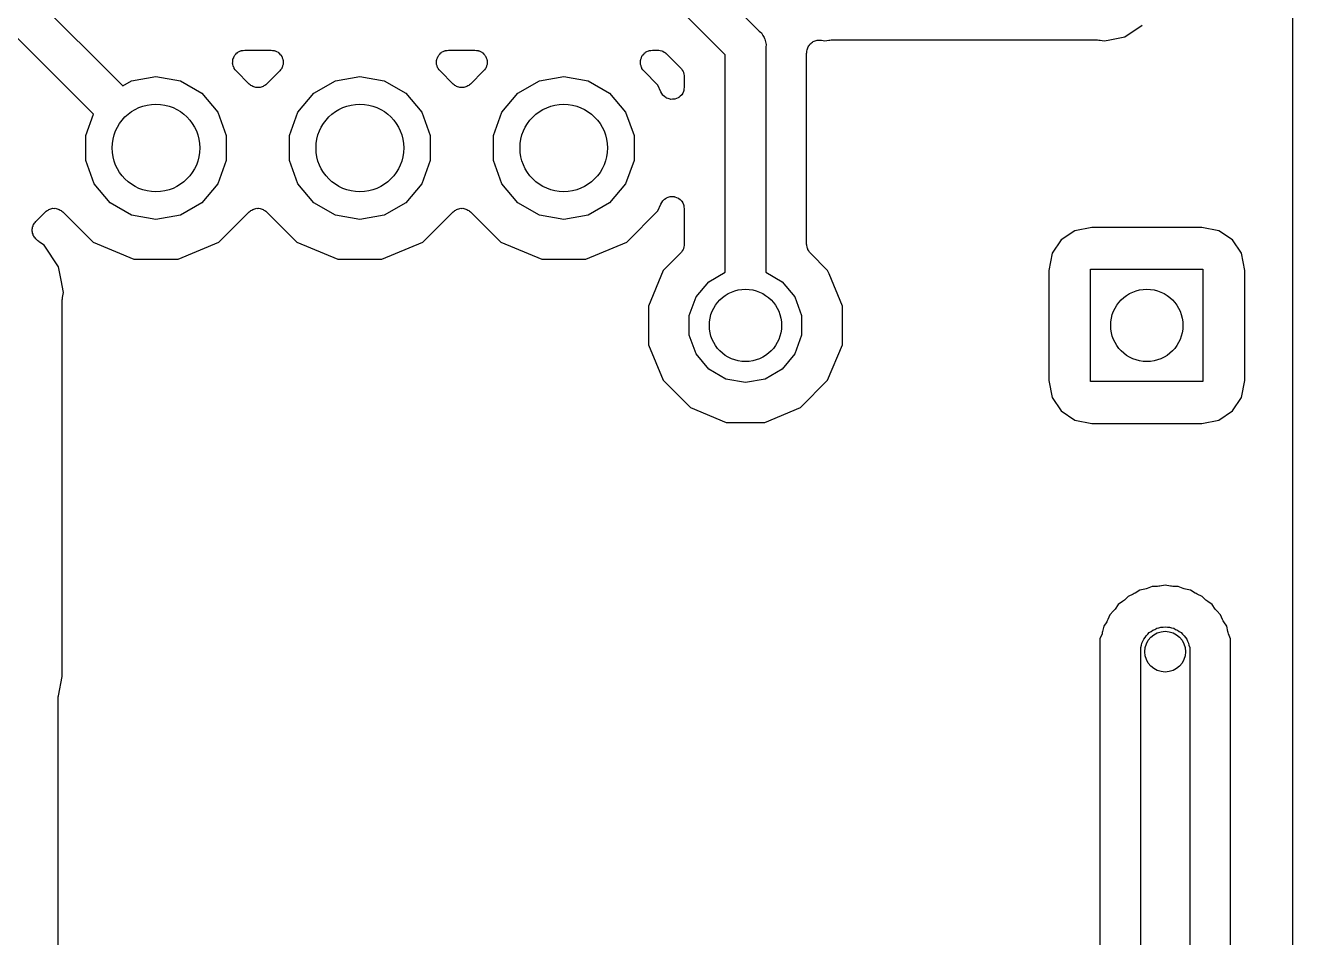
# Model space of a CAD drawing. Extents: x 24 to 196, y -189 to -31.
# Drawn here: x 179.86 to 195.64, y -60 to -48.64 of the extents above; entities that cross this region are included whole.
import ezdxf

# ---------------------------------------------------------------- set-up
doc = ezdxf.new("R2010")
doc.units = 0
doc.header["$MEASUREMENT"] = 0
doc.layers.add('BLACK', color=7, linetype='CONTINUOUS')

msp = doc.modelspace()

# ---------------------------------------------------------------- linework, layer by layer
at = {"layer": 'BLACK', "linetype": 'CONTINUOUS'}
for p, q in [((195.644, -35.0235), (195.643, -150.796)), ((188.3, -48.012), (188.999, -48.7114)), ((179.892, -48.2152), (181.069, -49.392)), ((188.573, -49.004), (188.007, -48.4378)), ((180.703, -49.7447), (179.6, -48.641)), ((188.999, -48.7114), (189.025, -48.733)), ((189.025, -48.733), (189.042, -48.7622)), ((189.042, -48.7622), (189.061, -48.7898)), ((193.344, -48.8217), (193.552, -48.7805)), ((193.552, -48.7805), (193.77, -48.6345)), ((189.061, -48.7898), (189.064, -48.8008)), ((189.064, -48.8008), (189.07, -48.8106)), ((189.07, -48.8106), (189.076, -48.8438)), ((189.076, -48.8438), (189.084, -48.8763)), ((189.084, -48.8763), (189.081, -48.9099)), ((189.081, -48.9099), (189.081, -51.7132)), ((189.592, -48.9591), (189.595, -48.9436)), ((189.595, -48.9436), (189.6, -48.9312)), ((189.6, -48.9312), (189.603, -48.9181)), ((189.603, -48.9181), (189.61, -48.9067)), ((189.61, -48.9067), (189.615, -48.8943)), ((189.615, -48.8943), (189.623, -48.8842)), ((189.623, -48.8842), (189.63, -48.8729)), ((189.63, -48.8729), (189.641, -48.8645)), ((189.641, -48.8645), (189.649, -48.8545)), ((189.649, -48.8545), (189.661, -48.8481)), ((189.661, -48.8481), (189.672, -48.8397)), ((189.672, -48.8397), (189.684, -48.8354)), ((189.684, -48.8354), (189.696, -48.829)), ((189.696, -48.829), (189.709, -48.827)), ((189.709, -48.827), (189.722, -48.8227)), ((189.722, -48.8227), (189.735, -48.823)), ((189.735, -48.823), (189.748, -48.821)), ((189.748, -48.821), (189.761, -48.8236)), ((189.761, -48.8236), (189.775, -48.8239)), ((189.775, -48.8239), (189.814, -48.8317)), ((189.814, -48.8317), (189.865, -48.8217)), ((189.865, -48.8217), (189.879, -48.8214)), ((189.879, -48.8214), (189.894, -48.8188)), ((189.894, -48.8188), (193.214, -48.8188)), ((193.214, -48.8188), (193.229, -48.8214)), ((193.229, -48.8214), (193.244, -48.8217)), ((193.244, -48.8217), (193.294, -48.8317)), ((193.294, -48.8317), (193.344, -48.8217)), ((182.438, -49.1115), (182.439, -49.0917)), ((182.439, -49.0717), (182.442, -49.0654)), ((182.439, -49.0917), (182.439, -49.0717)), ((182.442, -49.0588), (182.451, -49.0407)), ((182.442, -49.0654), (182.442, -49.0588)), ((182.451, -49.0407), (182.457, -49.022)), ((182.457, -49.022), (182.462, -49.0169)), ((182.462, -49.0169), (182.465, -49.0108)), ((182.465, -49.0108), (182.479, -48.9967)), ((182.479, -48.9967), (182.491, -48.9815)), ((182.491, -48.9815), (182.497, -48.9781)), ((182.497, -48.9781), (182.502, -48.9734)), ((182.502, -48.9734), (182.52, -48.9649)), ((182.52, -48.9649), (182.537, -48.955)), ((182.537, -48.955), (182.544, -48.9538)), ((182.544, -48.9538), (182.55, -48.951)), ((182.55, -48.951), (182.57, -48.9493)), ((182.57, -48.9493), (182.589, -48.9458)), ((182.589, -48.9458), (182.917, -48.9458)), ((182.917, -48.9458), (182.936, -48.9493)), ((182.936, -48.9493), (182.956, -48.951)), ((182.956, -48.951), (182.962, -48.9538)), ((182.962, -48.9538), (182.969, -48.955)), ((182.969, -48.955), (182.986, -48.9649)), ((182.986, -48.9649), (183.004, -48.9734)), ((183.004, -48.9734), (183.009, -48.9781)), ((183.009, -48.9781), (183.015, -48.9815)), ((183.015, -48.9815), (183.027, -48.9967)), ((183.027, -48.9967), (183.041, -49.0108)), ((183.041, -49.0108), (183.044, -49.0169)), ((183.044, -49.0169), (183.049, -49.022)), ((183.049, -49.022), (183.055, -49.0407)), ((183.055, -49.0407), (183.064, -49.0588)), ((183.064, -49.0588), (183.064, -49.0654)), ((183.064, -49.0654), (183.067, -49.0717)), ((183.067, -49.0717), (183.067, -49.0917)), ((183.067, -49.0917), (183.068, -49.1115)), ((184.978, -49.1115), (184.979, -49.0917)), ((184.979, -49.0717), (184.982, -49.0654)), ((184.979, -49.0917), (184.979, -49.0717)), ((184.982, -49.0588), (184.991, -49.0407)), ((184.982, -49.0654), (184.982, -49.0588)), ((184.991, -49.0407), (184.997, -49.022)), ((184.997, -49.022), (185.002, -49.0169)), ((185.002, -49.0169), (185.005, -49.0108)), ((185.005, -49.0108), (185.019, -48.9967)), ((185.019, -48.9967), (185.031, -48.9815)), ((185.031, -48.9815), (185.037, -48.9781)), ((185.037, -48.9781), (185.042, -48.9734)), ((185.042, -48.9734), (185.06, -48.9649)), ((185.06, -48.9649), (185.077, -48.955)), ((185.077, -48.955), (185.084, -48.9538)), ((185.084, -48.9538), (185.09, -48.951)), ((185.09, -48.951), (185.11, -48.9493)), ((185.11, -48.9493), (185.129, -48.9458)), ((185.129, -48.9458), (185.457, -48.9458)), ((185.457, -48.9458), (185.476, -48.9493)), ((185.476, -48.9493), (185.496, -48.951)), ((185.496, -48.951), (185.502, -48.9538)), ((185.502, -48.9538), (185.509, -48.955)), ((185.509, -48.955), (185.526, -48.9649)), ((185.526, -48.9649), (185.544, -48.9734)), ((185.544, -48.9734), (185.549, -48.9781)), ((185.549, -48.9781), (185.555, -48.9815)), ((185.555, -48.9815), (185.567, -48.9967)), ((185.567, -48.9967), (185.581, -49.0108)), ((185.581, -49.0108), (185.584, -49.0169)), ((185.584, -49.0169), (185.589, -49.022)), ((185.589, -49.022), (185.595, -49.0407)), ((185.595, -49.0407), (185.604, -49.0588)), ((185.604, -49.0588), (185.604, -49.0654)), ((185.604, -49.0654), (185.607, -49.0717)), ((185.607, -49.0717), (185.607, -49.0917)), ((185.607, -49.0917), (185.608, -49.1115)), ((187.518, -49.1115), (187.519, -49.0917)), ((187.519, -49.0717), (187.522, -49.0654)), ((187.519, -49.0917), (187.519, -49.0717)), ((187.522, -49.0588), (187.531, -49.0407)), ((187.522, -49.0654), (187.522, -49.0588)), ((187.531, -49.0407), (187.537, -49.022)), ((187.537, -49.022), (187.542, -49.0169)), ((187.542, -49.0169), (187.545, -49.0108)), ((187.545, -49.0108), (187.559, -48.9967)), ((187.559, -48.9967), (187.571, -48.9815)), ((187.571, -48.9815), (187.577, -48.9781)), ((187.577, -48.9781), (187.582, -48.9734)), ((187.582, -48.9734), (187.6, -48.9649)), ((187.6, -48.9649), (187.617, -48.955)), ((187.617, -48.955), (187.624, -48.9538)), ((187.624, -48.9538), (187.63, -48.951)), ((187.63, -48.951), (187.65, -48.9493)), ((187.65, -48.9493), (187.669, -48.9458)), ((187.669, -48.9458), (187.734, -48.9458)), ((187.734, -48.9458), (187.74, -48.947)), ((187.74, -48.947), (187.747, -48.9464)), ((187.747, -48.9464), (187.766, -48.9515)), ((187.766, -48.9515), (187.786, -48.955)), ((187.786, -48.955), (187.792, -48.9583)), ((187.792, -48.9583), (187.798, -48.9601)), ((187.798, -48.9601), (187.814, -48.9715)), ((187.814, -48.9715), (187.832, -48.9815)), ((187.832, -48.9815), (187.836, -48.9866)), ((187.836, -48.9866), (187.841, -48.9904)), ((187.841, -48.9904), (188.021, -49.1698)), ((188.573, -51.7132), (188.573, -49.004)), ((189.589, -48.9889), (189.592, -48.9741)), ((189.589, -51.3653), (189.589, -48.9889)), ((189.592, -48.9741), (189.592, -48.9591)), ((182.439, -49.118), (182.438, -49.1115)), ((182.439, -49.1247), (182.439, -49.118)), ((182.446, -49.1434), (182.439, -49.1247)), ((182.451, -49.1626), (182.446, -49.1434)), ((182.455, -49.1681), (182.451, -49.1626)), ((182.457, -49.1744), (182.455, -49.1681)), ((182.47, -49.1897), (182.457, -49.1744)), ((182.482, -49.206), (182.47, -49.1897)), ((182.645, -49.3695), (182.482, -49.206)), ((183.024, -49.206), (182.861, -49.3695)), ((183.036, -49.1897), (183.024, -49.206)), ((183.049, -49.1744), (183.036, -49.1897)), ((183.051, -49.1681), (183.049, -49.1744)), ((183.055, -49.1626), (183.051, -49.1681)), ((183.06, -49.1434), (183.055, -49.1626)), ((183.067, -49.1247), (183.06, -49.1434)), ((183.068, -49.1115), (183.067, -49.118)), ((183.067, -49.118), (183.067, -49.1247)), ((184.979, -49.118), (184.978, -49.1115)), ((184.979, -49.1247), (184.979, -49.118)), ((184.986, -49.1434), (184.979, -49.1247)), ((184.991, -49.1626), (184.986, -49.1434)), ((184.995, -49.1681), (184.991, -49.1626)), ((184.997, -49.1744), (184.995, -49.1681)), ((185.01, -49.1897), (184.997, -49.1744)), ((185.022, -49.206), (185.01, -49.1897)), ((185.185, -49.3695), (185.022, -49.206)), ((185.564, -49.206), (185.401, -49.3695)), ((185.576, -49.1897), (185.564, -49.206)), ((185.589, -49.1744), (185.576, -49.1897)), ((185.591, -49.1681), (185.589, -49.1744)), ((185.595, -49.1626), (185.591, -49.1681)), ((185.6, -49.1434), (185.595, -49.1626)), ((185.607, -49.1247), (185.6, -49.1434)), ((185.608, -49.1115), (185.607, -49.118)), ((185.607, -49.118), (185.607, -49.1247)), ((187.519, -49.118), (187.518, -49.1115)), ((187.519, -49.1247), (187.519, -49.118)), ((187.526, -49.1434), (187.519, -49.1247)), ((187.531, -49.1626), (187.526, -49.1434)), ((187.535, -49.1681), (187.531, -49.1626)), ((187.537, -49.1744), (187.535, -49.1681)), ((187.55, -49.1897), (187.537, -49.1744)), ((187.562, -49.206), (187.55, -49.1897)), ((187.737, -49.3809), (187.562, -49.206)), ((188.021, -49.1698), (188.025, -49.1753)), ((188.025, -49.1753), (188.03, -49.1796)), ((188.03, -49.1796), (188.04, -49.1968)), ((188.04, -49.1968), (188.051, -49.2131)), ((188.051, -49.2131), (188.053, -49.2196)), ((188.053, -49.2196), (188.056, -49.2254)), ((188.056, -49.2254), (188.06, -49.245)), ((188.06, -49.245), (188.065, -49.2643)), ((181.069, -49.392), (181.179, -49.3288)), ((181.179, -49.3288), (181.483, -49.2752)), ((181.483, -49.2752), (181.787, -49.3288)), ((181.787, -49.3288), (182.055, -49.4834)), ((182.656, -49.3772), (182.645, -49.3695)), ((182.666, -49.3866), (182.656, -49.3772)), ((182.678, -49.3923), (182.666, -49.3866)), ((182.689, -49.3999), (182.678, -49.3923)), ((182.701, -49.4033), (182.689, -49.3999)), ((182.714, -49.409), (182.701, -49.4033)), ((182.727, -49.4101), (182.714, -49.409)), ((182.74, -49.4136), (182.727, -49.4101)), ((182.753, -49.4124), (182.74, -49.4136)), ((182.766, -49.4136), (182.753, -49.4124)), ((182.779, -49.4101), (182.766, -49.4136)), ((182.792, -49.409), (182.779, -49.4101)), ((182.805, -49.4033), (182.792, -49.409)), ((182.817, -49.3999), (182.805, -49.4033)), ((182.828, -49.3923), (182.817, -49.3999)), ((182.84, -49.3866), (182.828, -49.3923)), ((182.85, -49.3772), (182.84, -49.3866)), ((182.861, -49.3695), (182.85, -49.3772)), ((183.451, -49.4834), (183.719, -49.3288)), ((183.719, -49.3288), (184.023, -49.2752)), ((184.023, -49.2752), (184.327, -49.3288)), ((184.327, -49.3288), (184.595, -49.4834)), ((185.196, -49.3772), (185.185, -49.3695)), ((185.206, -49.3866), (185.196, -49.3772)), ((185.218, -49.3923), (185.206, -49.3866)), ((185.229, -49.3999), (185.218, -49.3923)), ((185.241, -49.4033), (185.229, -49.3999)), ((185.254, -49.409), (185.241, -49.4033)), ((185.267, -49.4101), (185.254, -49.409)), ((185.28, -49.4136), (185.267, -49.4101)), ((185.293, -49.4124), (185.28, -49.4136)), ((185.306, -49.4136), (185.293, -49.4124)), ((185.319, -49.4101), (185.306, -49.4136)), ((185.332, -49.409), (185.319, -49.4101)), ((185.345, -49.4033), (185.332, -49.409)), ((185.357, -49.3999), (185.345, -49.4033)), ((185.368, -49.3923), (185.357, -49.3999)), ((185.38, -49.3866), (185.368, -49.3923)), ((185.39, -49.3772), (185.38, -49.3866)), ((185.401, -49.3695), (185.39, -49.3772)), ((185.991, -49.4834), (186.259, -49.3288)), ((186.259, -49.3288), (186.563, -49.2752)), ((186.563, -49.2752), (186.867, -49.3288)), ((186.867, -49.3288), (187.135, -49.4834)), ((187.772, -49.4669), (187.737, -49.3809)), ((188.065, -49.4086), (188.061, -49.4314)), ((188.065, -49.2643), (188.064, -49.271)), ((188.064, -49.271), (188.065, -49.2776)), ((188.065, -49.2776), (188.065, -49.4086)), ((182.055, -49.4834), (182.254, -49.7201)), ((183.252, -49.7201), (183.451, -49.4834)), ((184.595, -49.4834), (184.794, -49.7201)), ((185.792, -49.7201), (185.991, -49.4834)), ((187.135, -49.4834), (187.334, -49.7201)), ((187.785, -49.4865), (187.772, -49.4669)), ((187.796, -49.5066), (187.785, -49.4865)), ((187.799, -49.5087), (187.796, -49.5066)), ((187.801, -49.5116), (187.799, -49.5087)), ((187.819, -49.5257), (187.801, -49.5116)), ((187.837, -49.5406), (187.819, -49.5257)), ((187.84, -49.5417), (187.837, -49.5406)), ((187.843, -49.5438), (187.84, -49.5417)), ((187.865, -49.5507), (187.843, -49.5438)), ((187.887, -49.5587), (187.865, -49.5507)), ((187.89, -49.5587), (187.887, -49.5587)), ((187.893, -49.5597), (187.89, -49.5587)), ((187.916, -49.5587), (187.893, -49.5597)), ((187.939, -49.5587), (187.916, -49.5587)), ((187.943, -49.5575), (187.939, -49.5587)), ((187.946, -49.5574), (187.943, -49.5575)), ((187.967, -49.5485), (187.946, -49.5574)), ((187.989, -49.5406), (187.967, -49.5485)), ((187.992, -49.5384), (187.989, -49.5406)), ((187.995, -49.5371), (187.992, -49.5384)), ((188.012, -49.5215), (187.995, -49.5371)), ((188.03, -49.5066), (188.012, -49.5215)), ((188.031, -49.5036), (188.03, -49.5066)), ((188.034, -49.5014), (188.031, -49.5036)), ((188.045, -49.4808), (188.034, -49.5014)), ((188.056, -49.4607), (188.045, -49.4808)), ((188.057, -49.4574), (188.056, -49.4607)), ((188.058, -49.4544), (188.057, -49.4574)), ((188.061, -49.4314), (188.058, -49.4544)), ((182.254, -49.7201), (182.359, -50.0105)), ((183.147, -50.0105), (183.252, -49.7201)), ((184.794, -49.7201), (184.899, -50.0105)), ((185.687, -50.0105), (185.792, -49.7201)), ((187.334, -49.7201), (187.439, -50.0105)), ((180.607, -50.0105), (180.703, -49.7447)), ((180.607, -50.3195), (180.607, -50.0105)), ((182.359, -50.0105), (182.359, -50.3195)), ((183.147, -50.3195), (183.147, -50.0105)), ((184.899, -50.0105), (184.899, -50.3195)), ((185.687, -50.3195), (185.687, -50.0105)), ((187.439, -50.0105), (187.439, -50.3195)), ((180.712, -50.6099), (180.607, -50.3195)), ((182.359, -50.3195), (182.254, -50.6099)), ((183.252, -50.6099), (183.147, -50.3195)), ((184.899, -50.3195), (184.794, -50.6099)), ((185.792, -50.6099), (185.687, -50.3195)), ((187.439, -50.3195), (187.334, -50.6099)), ((180.911, -50.8466), (180.712, -50.6099)), ((182.254, -50.6099), (182.055, -50.8466)), ((183.451, -50.8466), (183.252, -50.6099)), ((184.794, -50.6099), (184.595, -50.8466)), ((185.991, -50.8466), (185.792, -50.6099)), ((187.334, -50.6099), (187.135, -50.8466)), ((187.785, -50.8435), (187.796, -50.8234)), ((187.796, -50.8234), (187.799, -50.8213)), ((187.799, -50.8213), (187.801, -50.8184)), ((187.801, -50.8184), (187.819, -50.8043)), ((187.819, -50.8043), (187.837, -50.7894)), ((187.837, -50.7894), (187.84, -50.7883)), ((187.84, -50.7883), (187.843, -50.7862)), ((187.843, -50.7862), (187.865, -50.7792)), ((187.865, -50.7792), (187.887, -50.7713)), ((187.887, -50.7713), (187.89, -50.7713)), ((187.89, -50.7713), (187.893, -50.7703)), ((187.893, -50.7703), (187.916, -50.7713)), ((187.916, -50.7713), (187.939, -50.7713)), ((187.939, -50.7713), (187.943, -50.7725)), ((187.943, -50.7725), (187.946, -50.7726)), ((187.946, -50.7726), (187.967, -50.7815)), ((187.967, -50.7815), (187.989, -50.7894)), ((187.989, -50.7894), (187.992, -50.7916)), ((187.992, -50.7916), (187.995, -50.7929)), ((187.995, -50.7929), (188.012, -50.8085)), ((188.012, -50.8085), (188.03, -50.8234)), ((188.03, -50.8234), (188.031, -50.8264)), ((188.031, -50.8264), (188.034, -50.8286)), ((188.034, -50.8286), (188.045, -50.8492)), ((179.985, -51.081), (180.105, -50.9605)), ((180.105, -50.9605), (180.116, -50.9528)), ((180.116, -50.9528), (180.126, -50.9434)), ((180.126, -50.9434), (180.138, -50.9377)), ((180.138, -50.9377), (180.149, -50.9301)), ((180.149, -50.9301), (180.161, -50.9267)), ((180.161, -50.9267), (180.174, -50.921)), ((180.174, -50.921), (180.187, -50.9199)), ((180.187, -50.9199), (180.2, -50.9164)), ((180.2, -50.9164), (180.213, -50.9176)), ((180.213, -50.9176), (180.226, -50.9164)), ((180.226, -50.9164), (180.239, -50.9199)), ((180.239, -50.9199), (180.252, -50.921)), ((180.252, -50.921), (180.265, -50.9267)), ((180.265, -50.9267), (180.277, -50.9301)), ((180.277, -50.9301), (180.288, -50.9377)), ((180.288, -50.9377), (180.3, -50.9434)), ((180.3, -50.9434), (180.31, -50.9528)), ((180.31, -50.9528), (180.321, -50.9605)), ((180.321, -50.9605), (180.699, -51.3386)), ((181.179, -51.0012), (180.911, -50.8466)), ((182.055, -50.8466), (181.787, -51.0012)), ((182.267, -51.3386), (182.645, -50.9605)), ((182.645, -50.9605), (182.656, -50.9528)), ((182.656, -50.9528), (182.666, -50.9434)), ((182.666, -50.9434), (182.678, -50.9377)), ((182.678, -50.9377), (182.689, -50.9301)), ((182.689, -50.9301), (182.701, -50.9267)), ((182.701, -50.9267), (182.714, -50.921)), ((182.714, -50.921), (182.727, -50.9199)), ((182.727, -50.9199), (182.74, -50.9164)), ((182.74, -50.9164), (182.753, -50.9176)), ((182.753, -50.9176), (182.766, -50.9164)), ((182.766, -50.9164), (182.779, -50.9199)), ((182.779, -50.9199), (182.792, -50.921)), ((182.792, -50.921), (182.805, -50.9267)), ((182.805, -50.9267), (182.817, -50.9301)), ((182.817, -50.9301), (182.828, -50.9377)), ((182.828, -50.9377), (182.84, -50.9434)), ((182.84, -50.9434), (182.85, -50.9528)), ((182.85, -50.9528), (182.861, -50.9605)), ((182.861, -50.9605), (183.239, -51.3386)), ((183.719, -51.0012), (183.451, -50.8466)), ((184.595, -50.8466), (184.327, -51.0012)), ((184.807, -51.3386), (185.185, -50.9605)), ((185.185, -50.9605), (185.196, -50.9528)), ((185.196, -50.9528), (185.206, -50.9434)), ((185.206, -50.9434), (185.218, -50.9377)), ((185.218, -50.9377), (185.229, -50.9301)), ((185.229, -50.9301), (185.241, -50.9267)), ((185.241, -50.9267), (185.254, -50.921)), ((185.254, -50.921), (185.267, -50.9199)), ((185.267, -50.9199), (185.28, -50.9164)), ((185.28, -50.9164), (185.293, -50.9176)), ((185.293, -50.9176), (185.306, -50.9164)), ((185.306, -50.9164), (185.319, -50.9199)), ((185.319, -50.9199), (185.332, -50.921)), ((185.332, -50.921), (185.345, -50.9267)), ((185.345, -50.9267), (185.357, -50.9301)), ((185.357, -50.9301), (185.368, -50.9377)), ((185.368, -50.9377), (185.38, -50.9434)), ((185.38, -50.9434), (185.39, -50.9528)), ((185.39, -50.9528), (185.401, -50.9605)), ((185.401, -50.9605), (185.779, -51.3386)), ((186.259, -51.0012), (185.991, -50.8466)), ((187.135, -50.8466), (186.867, -51.0012)), ((187.347, -51.3386), (187.737, -50.9491)), ((187.737, -50.9491), (187.772, -50.8631)), ((187.772, -50.8631), (187.785, -50.8435)), ((188.045, -50.8492), (188.056, -50.8693)), ((188.056, -50.8693), (188.057, -50.8726)), ((188.057, -50.8726), (188.058, -50.8756)), ((188.058, -50.8756), (188.061, -50.8986)), ((188.061, -50.8986), (188.065, -50.9214)), ((188.065, -50.9214), (188.065, -51.3653)), ((179.944, -51.1626), (179.945, -51.1493)), ((179.945, -51.1493), (179.951, -51.1372)), ((179.951, -51.1372), (179.954, -51.1243)), ((179.954, -51.1243), (179.962, -51.1134)), ((179.962, -51.1134), (179.968, -51.1013)), ((179.968, -51.1013), (179.977, -51.0919)), ((179.977, -51.0919), (179.985, -51.081)), ((181.483, -51.0548), (181.179, -51.0012)), ((181.787, -51.0012), (181.483, -51.0548)), ((184.023, -51.0548), (183.719, -51.0012)), ((184.327, -51.0012), (184.023, -51.0548)), ((186.563, -51.0548), (186.259, -51.0012)), ((186.867, -51.0012), (186.563, -51.0548)), ((193.142, -51.1539), (192.929, -51.1963)), ((194.512, -51.1539), (193.142, -51.1539)), ((194.726, -51.1963), (194.512, -51.1539)), ((179.941, -51.1755), (179.944, -51.1626)), ((179.942, -51.1887), (179.941, -51.1755)), ((179.941, -51.202), (179.942, -51.1887)), ((179.944, -51.2149), (179.941, -51.202)), ((179.945, -51.2282), (179.944, -51.2149)), ((179.951, -51.2403), (179.945, -51.2282)), ((179.954, -51.2532), (179.951, -51.2403)), ((179.962, -51.2641), (179.954, -51.2532)), ((179.968, -51.2762), (179.962, -51.2641)), ((179.977, -51.2856), (179.968, -51.2762)), ((179.985, -51.2965), (179.977, -51.2856)), ((180.009, -51.3211), (179.985, -51.2965)), ((192.761, -51.3086), (192.649, -51.4766)), ((192.929, -51.1963), (192.761, -51.3086)), ((194.894, -51.3086), (194.726, -51.1963)), ((195.006, -51.4766), (194.894, -51.3086)), ((180.022, -51.3297), (180.009, -51.3211)), ((180.032, -51.3401), (180.022, -51.3297)), ((180.088, -51.3771), (180.032, -51.3401)), ((180.267, -51.6459), (180.088, -51.3771)), ((180.699, -51.3386), (181.208, -51.5493)), ((181.758, -51.5493), (182.267, -51.3386)), ((183.239, -51.3386), (183.748, -51.5493)), ((184.298, -51.5493), (184.807, -51.3386)), ((185.779, -51.3386), (186.288, -51.5493)), ((186.838, -51.5493), (187.347, -51.3386)), ((188.025, -51.4676), (188.021, -51.4731)), ((188.03, -51.4633), (188.025, -51.4676)), ((188.04, -51.446), (188.03, -51.4633)), ((188.051, -51.4297), (188.04, -51.446)), ((188.053, -51.4232), (188.051, -51.4297)), ((188.056, -51.4174), (188.053, -51.4232)), ((188.06, -51.3978), (188.056, -51.4174)), ((188.065, -51.3786), (188.06, -51.3978)), ((188.065, -51.3653), (188.064, -51.3719)), ((188.064, -51.3719), (188.065, -51.3786)), ((189.591, -51.3719), (189.589, -51.3653)), ((189.59, -51.3786), (189.591, -51.3719)), ((189.595, -51.3978), (189.59, -51.3786)), ((189.599, -51.4174), (189.595, -51.3978)), ((189.602, -51.4232), (189.599, -51.4174)), ((189.604, -51.4297), (189.602, -51.4232)), ((189.615, -51.446), (189.604, -51.4297)), ((189.625, -51.4633), (189.615, -51.446)), ((189.63, -51.4676), (189.625, -51.4633)), ((189.634, -51.4731), (189.63, -51.4676)), ((181.208, -51.5493), (181.758, -51.5493)), ((183.748, -51.5493), (184.298, -51.5493)), ((186.288, -51.5493), (186.838, -51.5493)), ((188.021, -51.4731), (187.803, -51.6905)), ((189.851, -51.6905), (189.634, -51.4731)), ((192.649, -51.4766), (192.606, -51.6898)), ((195.048, -51.6898), (195.006, -51.4766)), ((180.3, -51.8106), (180.267, -51.6459)), ((187.803, -51.6905), (187.619, -52.1345)), ((188.371, -51.8303), (188.573, -51.7132)), ((189.081, -51.7132), (189.284, -51.8303)), ((189.869, -51.7331), (189.851, -51.6905)), ((190.035, -52.1345), (189.869, -51.7331)), ((192.606, -51.6898), (192.606, -53.0598)), ((193.127, -53.0748), (193.127, -51.6748)), ((193.127, -51.6748), (194.527, -51.6748)), ((194.527, -51.6748), (194.527, -53.0748)), ((195.048, -53.0598), (195.048, -51.6898)), ((180.331, -51.9631), (180.3, -51.8106)), ((188.212, -52.0194), (188.371, -51.8303)), ((189.284, -51.8303), (189.443, -52.0194)), ((180.315, -52.0581), (180.317, -52.0434)), ((180.315, -56.7475), (180.315, -52.0581)), ((180.317, -52.0434), (180.318, -52.0284)), ((180.318, -52.0284), (180.331, -51.9631)), ((188.127, -52.2514), (188.212, -52.0194)), ((189.443, -52.0194), (189.527, -52.2514)), ((187.619, -52.1345), (187.619, -52.6151)), ((188.127, -52.4982), (188.127, -52.2514)), ((189.527, -52.2514), (189.527, -52.4982)), ((190.035, -52.6151), (190.035, -52.1345)), ((188.212, -52.7302), (188.127, -52.4982)), ((189.527, -52.4982), (189.443, -52.7302)), ((187.619, -52.6151), (187.803, -53.0591)), ((188.371, -52.9193), (188.212, -52.7302)), ((189.443, -52.7302), (189.284, -52.9193)), ((189.851, -53.0591), (190.035, -52.6151)), ((188.584, -53.0427), (188.371, -52.9193)), ((188.827, -53.0856), (188.584, -53.0427)), ((189.071, -53.0427), (188.827, -53.0856)), ((189.284, -52.9193), (189.071, -53.0427)), ((187.803, -53.0591), (188.143, -53.3989)), ((189.512, -53.3989), (189.851, -53.0591)), ((192.606, -53.0598), (192.649, -53.273)), ((194.527, -53.0748), (193.127, -53.0748)), ((195.006, -53.273), (195.048, -53.0598)), ((192.649, -53.273), (192.761, -53.441)), ((194.894, -53.441), (195.006, -53.273)), ((188.143, -53.3989), (188.587, -53.5828)), ((189.068, -53.5828), (189.512, -53.3989)), ((192.761, -53.441), (192.929, -53.5533)), ((194.726, -53.5533), (194.894, -53.441)), ((188.587, -53.5828), (189.068, -53.5828)), ((192.929, -53.5533), (193.142, -53.5957)), ((193.142, -53.5957), (194.512, -53.5957)), ((194.512, -53.5957), (194.726, -53.5533)), ((193.657, -55.7242), (193.596, -55.7497)), ((193.67, -55.7162), (193.657, -55.7242)), ((193.683, -55.7102), (193.67, -55.7162)), ((193.739, -55.6732), (193.683, -55.7102)), ((193.804, -55.6602), (193.739, -55.6732)), ((193.818, -55.6547), (193.804, -55.6602)), ((193.833, -55.6515), (193.818, -55.6547)), ((193.894, -55.626), (193.833, -55.6515)), ((193.961, -55.626), (193.894, -55.626)), ((193.976, -55.6234), (193.961, -55.626)), ((193.991, -55.6231), (193.976, -55.6234)), ((194.056, -55.6101), (193.991, -55.6231)), ((194.121, -55.6231), (194.056, -55.6101)), ((194.136, -55.6234), (194.121, -55.6231)), ((194.151, -55.626), (194.136, -55.6234)), ((194.218, -55.626), (194.151, -55.626)), ((194.279, -55.6515), (194.218, -55.626)), ((194.294, -55.6547), (194.279, -55.6515)), ((194.308, -55.6602), (194.294, -55.6547)), ((194.373, -55.6732), (194.308, -55.6602)), ((194.429, -55.7102), (194.373, -55.6732)), ((194.442, -55.7162), (194.429, -55.7102)), ((194.455, -55.7242), (194.442, -55.7162)), ((194.516, -55.7497), (194.455, -55.7242)), ((193.47, -55.8528), (193.433, -55.9082)), ((193.525, -55.8158), (193.47, -55.8528)), ((193.536, -55.8054), (193.525, -55.8158)), ((193.548, -55.7968), (193.536, -55.8054)), ((193.596, -55.7497), (193.548, -55.7968)), ((194.564, -55.7968), (194.516, -55.7497)), ((194.576, -55.8054), (194.564, -55.7968)), ((194.587, -55.8158), (194.576, -55.8054)), ((194.642, -55.8528), (194.587, -55.8158)), ((194.679, -55.9082), (194.642, -55.8528)), ((193.341, -56.0399), (193.333, -56.0526)), ((193.367, -55.9784), (193.341, -56.0399)), ((193.414, -55.9313), (193.367, -55.9784)), ((193.423, -55.919), (193.414, -55.9313)), ((193.433, -55.9082), (193.423, -55.919)), ((194.689, -55.919), (194.679, -55.9082)), ((194.698, -55.9313), (194.689, -55.919)), ((194.745, -55.9784), (194.698, -55.9313)), ((194.771, -56.0399), (194.745, -55.9784)), ((194.779, -56.0526), (194.771, -56.0399)), ((193.272, -56.201), (193.269, -56.2156)), ((193.277, -56.187), (193.272, -56.201)), ((193.29, -56.1217), (193.277, -56.187)), ((193.327, -56.0663), (193.29, -56.1217)), ((193.333, -56.0526), (193.327, -56.0663)), ((193.84, -56.2225), (193.857, -56.2017)), ((193.857, -56.2017), (193.881, -56.1882)), ((193.881, -56.1882), (193.901, -56.1708)), ((193.901, -56.1708), (193.927, -56.1615)), ((193.927, -56.1615), (193.95, -56.148)), ((193.95, -56.148), (193.977, -56.1433)), ((193.977, -56.1433), (194.002, -56.134)), ((194.002, -56.134), (194.029, -56.134)), ((194.029, -56.134), (194.056, -56.1293)), ((194.056, -56.1293), (194.083, -56.134)), ((194.083, -56.134), (194.11, -56.134)), ((194.11, -56.134), (194.135, -56.1433)), ((194.135, -56.1433), (194.162, -56.148)), ((194.162, -56.148), (194.185, -56.1615)), ((194.185, -56.1615), (194.211, -56.1708)), ((194.211, -56.1708), (194.231, -56.1882)), ((194.231, -56.1882), (194.255, -56.2017)), ((194.255, -56.2017), (194.272, -56.2225)), ((194.785, -56.0663), (194.779, -56.0526)), ((194.822, -56.1217), (194.785, -56.0663)), ((194.835, -56.187), (194.822, -56.1217)), ((194.84, -56.201), (194.835, -56.187)), ((194.843, -56.2156), (194.84, -56.201)), ((193.269, -56.2156), (193.243, -56.2771)), ((193.243, -56.2771), (193.243, -56.3437)), ((193.243, -56.3437), (193.243, -66.2447)), ((193.751, -56.3851), (193.76, -56.3596)), ((193.76, -56.3596), (193.765, -56.3329)), ((193.765, -56.3329), (193.779, -56.3095)), ((193.779, -56.3095), (193.788, -56.284)), ((193.788, -56.284), (193.805, -56.2633)), ((193.805, -56.2633), (193.819, -56.2399)), ((193.819, -56.2399), (193.84, -56.2225)), ((194.272, -56.2225), (194.293, -56.2399)), ((194.293, -56.2399), (194.307, -56.2633)), ((194.307, -56.2633), (194.324, -56.284)), ((194.324, -56.284), (194.333, -56.3095)), ((194.333, -56.3095), (194.347, -56.3329)), ((194.347, -56.3329), (194.352, -56.3596)), ((194.352, -56.3596), (194.361, -56.3851)), ((194.869, -56.2771), (194.843, -56.2156)), ((194.869, -69.8692), (194.869, -56.2771)), ((193.751, -56.4121), (193.751, -56.3851)), ((193.751, -69.8233), (193.751, -56.4121)), ((194.361, -56.3851), (194.361, -69.951)), ((180.267, -56.9881), (180.315, -56.7475)), ((180.266, -57.0031), (180.267, -56.9881)), ((180.264, -57.0178), (180.266, -57.0031)), ((180.264, -66.0617), (180.264, -57.0178))]:
    msp.add_line(p, q, dxfattribs=at)
at = {"layer": 'BLACK'}
for centre, radius in [((181.483, -50.165), 0.5461), ((184.023, -50.165), 0.5461), ((186.563, -50.165), 0.5448), ((188.827, -52.3748), 0.45), ((193.827, -52.3748), 0.45), ((194.056, -56.4388), 0.254)]:
    msp.add_circle(centre, radius, dxfattribs=at)

doc.saveas('drawing.dxf')
